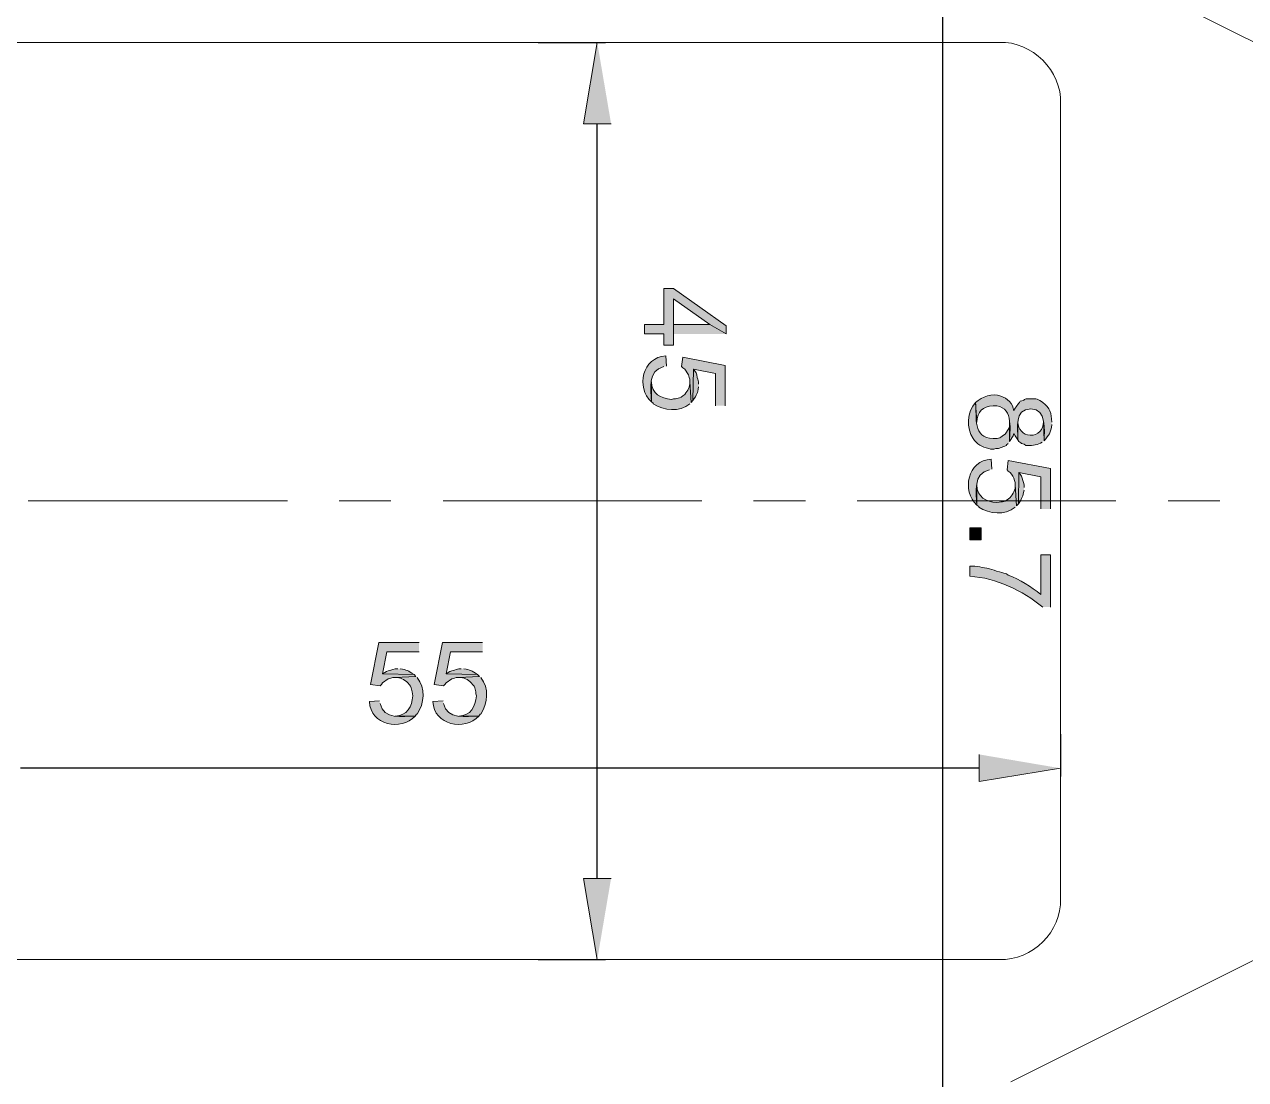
# Model space of a CAD drawing. Header units: inches. Extents: x 3 to 207, y 6 to 294.
# Drawn here: x 86.11 to 127.17, y 182.54 to 218.02 of the extents above; entities that cross this region are included whole.
import ezdxf

# ---------------------------------------------------------------- set-up
doc = ezdxf.new("R2010")
doc.units = ezdxf.units.IN
doc.header["$MEASUREMENT"] = 0
doc.layers.add('图层 1', color=7, linetype='Continuous')

msp = doc.modelspace()

# ---------------------------------------------------------------- hatches: boundary and pattern name
at = {"layer": '图层 1', "true_color": 0xffffff}
for points in [[(105.833, 214.679), (104.902, 214.679), (105.368, 217.41)], [(109.707, 207.61), (109.707, 207.885), (107.929, 209.134), (107.611, 209.134), (107.611, 207.927), (106.955, 207.927), (106.955, 207.61), (107.611, 207.61), (107.611, 207.229), (107.929, 207.229), (107.929, 208.795), (109.156, 207.927)], [(109.707, 207.61), (109.156, 207.927), (107.929, 207.927), (107.929, 208.795), (107.929, 207.61)], [(109.665, 205.197), (109.665, 206.551), (108.246, 206.827), (108.204, 206.509), (108.246, 206.467), (108.31, 206.424), (108.437, 206.234), (108.458, 206.149), (108.479, 206.086), (108.479, 206.001), (108.522, 205.303), (108.585, 205.366), (108.606, 206.424), (109.347, 206.276), (109.347, 205.197)], [(120.608, 201.725), (120.608, 203.08), (119.19, 203.355), (119.147, 203.038), (119.19, 202.995), (119.253, 202.953), (119.295, 202.89), (119.338, 202.826), (119.38, 202.762), (119.401, 202.678), (119.422, 202.614), (119.422, 202.53), (119.465, 201.831), (119.528, 201.895), (119.549, 202.953), (120.29, 202.805), (120.29, 201.725)], [(99.378, 197.238), (98.023, 197.238), (97.748, 195.82), (98.065, 195.778), (98.108, 195.82), (98.15, 195.883), (98.34, 196.01), (98.425, 196.032), (98.489, 196.053), (98.573, 196.053), (99.272, 196.095), (99.208, 196.159), (98.15, 196.18), (98.298, 196.921), (99.378, 196.921)], [(101.515, 197.238), (100.161, 197.238), (99.886, 195.82), (100.203, 195.778), (100.245, 195.82), (100.288, 195.883), (100.478, 196.01), (100.563, 196.032), (100.626, 196.053), (100.711, 196.053), (101.409, 196.095), (101.346, 196.159), (100.288, 196.18), (100.436, 196.921), (101.515, 196.921)], [(118.216, 193.47), (118.216, 192.56), (120.946, 193.005)], [(105.833, 189.301), (104.902, 189.301), (105.368, 186.57)]]:
    msp.add_hatch(color=7, dxfattribs=at).paths.add_polyline_path(points)
h = msp.add_hatch(color=7, dxfattribs=at)
edge = h.paths.add_edge_path()
edge.add_spline(control_points=[(107.696, 206.53), (107.696, 206.53), (107.675, 206.869), (107.675, 206.869), (106.88, 206.836), (106.669, 205.801), (107.188, 205.324), (107.181, 205.755), (107.047, 206.388), (107.611, 206.509)], knot_values=[0, 0, 0, 0, 0.352778, 0.352778, 0.352778, 0.705556, 0.705556, 0.705556, 1.058333, 1.058333, 1.058333, 1.058333], degree=3, periodic=0)
edge.add_line((107.611, 206.509), (107.696, 206.53))
h = msp.add_hatch(color=7, dxfattribs=at)
edge = h.paths.add_edge_path()
edge.add_spline(control_points=[(108.775, 205.916), (108.775, 205.916), (108.775, 206.001), (108.775, 206.001), (108.775, 206.001), (108.754, 206.086), (108.754, 206.086), (108.754, 206.086), (108.733, 206.149), (108.733, 206.149), (108.733, 206.149), (108.712, 206.234), (108.712, 206.234), (108.712, 206.234), (108.691, 206.297), (108.691, 206.297), (108.691, 206.297), (108.606, 206.424), (108.606, 206.424), (108.606, 206.424), (108.585, 205.366), (108.585, 205.366), (108.72, 205.578), (108.739, 205.598), (108.775, 205.832)], knot_values=[0, 0, 0, 0, 0.352778, 0.352778, 0.352778, 0.705556, 0.705556, 0.705556, 1.058333, 1.058333, 1.058333, 1.411111, 1.411111, 1.411111, 1.763889, 1.763889, 1.763889, 2.116667, 2.116667, 2.116667, 2.469444, 2.469444, 2.469444, 2.822222, 2.822222, 2.822222, 2.822222], degree=3, periodic=0)
edge.add_line((108.775, 205.832), (108.775, 205.916))
h = msp.add_hatch(color=7, dxfattribs=at)
edge = h.paths.add_edge_path()
edge.add_spline(control_points=[(108.522, 205.303), (108.522, 205.303), (108.479, 206.001), (108.479, 206.001), (108.495, 205.827), (108.411, 205.705), (108.31, 205.578), (108.113, 205.41), (108.08, 205.457), (107.865, 205.408), (107.501, 205.436), (107.199, 205.595), (107.188, 206.001), (107.188, 206.001), (107.188, 205.324), (107.188, 205.324), (107.188, 205.324), (107.251, 205.281), (107.251, 205.281), (107.251, 205.281), (107.251, 205.26), (107.251, 205.26), (107.608, 205.027), (108.135, 204.969), (108.479, 205.26)], knot_values=[0, 0, 0, 0, 0.352778, 0.352778, 0.352778, 0.705556, 0.705556, 0.705556, 1.058333, 1.058333, 1.058333, 1.411111, 1.411111, 1.411111, 1.763889, 1.763889, 1.763889, 2.116667, 2.116667, 2.116667, 2.469444, 2.469444, 2.469444, 2.822222, 2.822222, 2.822222, 2.822222], degree=3, periodic=0)
edge.add_line((108.479, 205.26), (108.522, 205.303))
h = msp.add_hatch(color=7, dxfattribs=at)
edge = h.paths.add_edge_path()
edge.add_spline(control_points=[(120.65, 204.646), (120.648, 204.941), (120.592, 205.126), (120.354, 205.303), (120.205, 205.41), (120.138, 205.441), (119.951, 205.429), (119.649, 205.447), (119.787, 205.369), (119.592, 205.345), (119.518, 205.237), (119.434, 205.162), (119.38, 205.027), (119.342, 205.259), (119.166, 205.458), (118.935, 205.514), (118.644, 205.627), (118.31, 205.499), (118.089, 205.303), (118.089, 205.303), (118.131, 204.646), (118.131, 204.646), (118.146, 204.997), (118.335, 205.175), (118.681, 205.197), (119.364, 205.199), (119.251, 204.469), (119.232, 203.99), (119.232, 203.99), (119.359, 204.181), (119.359, 204.181), (119.359, 204.181), (119.38, 204.265), (119.38, 204.265), (119.38, 204.265), (119.422, 204.181), (119.422, 204.181), (119.422, 204.181), (119.507, 204.054), (119.507, 204.054), (119.534, 204.449), (119.363, 205.074), (119.951, 205.091), (120.498, 205.086), (120.399, 204.359), (120.396, 204.011), (120.549, 204.226), (120.63, 204.262), (120.65, 204.562)], knot_values=[0, 0, 0, 0, 0.352778, 0.352778, 0.352778, 0.705556, 0.705556, 0.705556, 1.058333, 1.058333, 1.058333, 1.411111, 1.411111, 1.411111, 1.763889, 1.763889, 1.763889, 2.116667, 2.116667, 2.116667, 2.469444, 2.469444, 2.469444, 2.822222, 2.822222, 2.822222, 3.175, 3.175, 3.175, 3.527778, 3.527778, 3.527778, 3.880556, 3.880556, 3.880556, 4.233333, 4.233333, 4.233333, 4.586111, 4.586111, 4.586111, 4.938889, 4.938889, 4.938889, 5.291667, 5.291667, 5.291667, 5.644444, 5.644444, 5.644444, 5.644444], degree=3, periodic=0)
edge.add_line((120.65, 204.562), (120.65, 204.646))
h = msp.add_hatch(color=7, dxfattribs=at)
edge = h.paths.add_edge_path()
edge.add_spline(control_points=[(119.232, 203.99), (119.232, 203.99), (119.232, 204.646), (119.232, 204.646), (119.243, 204.399), (119.209, 204.452), (119.084, 204.244), (118.914, 204.121), (118.912, 204.085), (118.681, 204.096), (117.988, 204.097), (118.139, 204.822), (118.089, 205.303), (117.801, 205.008), (117.777, 204.417), (118.004, 204.096), (118.143, 203.909), (118.302, 203.804), (118.533, 203.757), (118.533, 203.757), (118.597, 203.736), (118.597, 203.736), (118.597, 203.736), (118.703, 203.736), (118.703, 203.736), (118.703, 203.736), (118.766, 203.757), (118.766, 203.757), (118.899, 203.741), (119.01, 203.819), (119.126, 203.863), (119.126, 203.863), (119.126, 203.884), (119.126, 203.884), (119.126, 203.884), (119.19, 203.927), (119.19, 203.927)], knot_values=[0, 0, 0, 0, 0.352778, 0.352778, 0.352778, 0.705556, 0.705556, 0.705556, 1.058333, 1.058333, 1.058333, 1.411111, 1.411111, 1.411111, 1.763889, 1.763889, 1.763889, 2.116667, 2.116667, 2.116667, 2.469444, 2.469444, 2.469444, 2.822222, 2.822222, 2.822222, 3.175, 3.175, 3.175, 3.527778, 3.527778, 3.527778, 3.880556, 3.880556, 3.880556, 4.233333, 4.233333, 4.233333, 4.233333], degree=3, periodic=0)
edge.add_line((119.19, 203.927), (119.232, 203.99))
h = msp.add_hatch(color=7, dxfattribs=at)
edge = h.paths.add_edge_path()
edge.add_spline(control_points=[(120.396, 204.011), (120.396, 204.011), (120.375, 204.646), (120.375, 204.646), (120.372, 204.425), (120.191, 204.171), (119.93, 204.202), (119.672, 204.214), (119.526, 204.403), (119.507, 204.646), (119.507, 204.646), (119.507, 204.054), (119.507, 204.054), (119.507, 204.054), (119.549, 203.99), (119.549, 203.99), (119.549, 203.99), (119.613, 203.948), (119.613, 203.948), (119.613, 203.948), (119.634, 203.927), (119.634, 203.927), (119.634, 203.927), (119.719, 203.906), (119.719, 203.906), (119.719, 203.906), (119.782, 203.863), (119.782, 203.863), (119.782, 203.863), (119.846, 203.863), (119.846, 203.863), (120.013, 203.856), (120.192, 203.869), (120.332, 203.969)], knot_values=[0, 0, 0, 0, 0.352778, 0.352778, 0.352778, 0.705556, 0.705556, 0.705556, 1.058333, 1.058333, 1.058333, 1.411111, 1.411111, 1.411111, 1.763889, 1.763889, 1.763889, 2.116667, 2.116667, 2.116667, 2.469444, 2.469444, 2.469444, 2.822222, 2.822222, 2.822222, 3.175, 3.175, 3.175, 3.527778, 3.527778, 3.527778, 3.880556, 3.880556, 3.880556, 3.880556], degree=3, periodic=0)
edge.add_line((120.332, 203.969), (120.396, 204.011))
h = msp.add_hatch(color=7, dxfattribs=at)
edge = h.paths.add_edge_path()
edge.add_spline(control_points=[(118.639, 203.059), (118.639, 203.059), (118.618, 203.398), (118.618, 203.398), (117.823, 203.364), (117.612, 202.33), (118.131, 201.852), (118.124, 202.284), (117.99, 202.917), (118.554, 203.038)], knot_values=[0, 0, 0, 0, 0.352778, 0.352778, 0.352778, 0.705556, 0.705556, 0.705556, 1.058333, 1.058333, 1.058333, 1.058333], degree=3, periodic=0)
edge.add_line((118.554, 203.038), (118.639, 203.059))
h = msp.add_hatch(color=7, dxfattribs=at)
edge = h.paths.add_edge_path()
edge.add_spline(control_points=[(119.719, 202.445), (119.719, 202.445), (119.719, 202.53), (119.719, 202.53), (119.719, 202.53), (119.697, 202.614), (119.697, 202.614), (119.697, 202.614), (119.676, 202.678), (119.676, 202.678), (119.676, 202.678), (119.655, 202.762), (119.655, 202.762), (119.655, 202.762), (119.634, 202.826), (119.634, 202.826), (119.634, 202.826), (119.592, 202.89), (119.592, 202.89), (119.592, 202.89), (119.549, 202.953), (119.549, 202.953), (119.549, 202.953), (119.528, 201.895), (119.528, 201.895), (119.663, 202.107), (119.682, 202.127), (119.719, 202.36)], knot_values=[0, 0, 0, 0, 0.352778, 0.352778, 0.352778, 0.705556, 0.705556, 0.705556, 1.058333, 1.058333, 1.058333, 1.411111, 1.411111, 1.411111, 1.763889, 1.763889, 1.763889, 2.116667, 2.116667, 2.116667, 2.469444, 2.469444, 2.469444, 2.822222, 2.822222, 2.822222, 3.175, 3.175, 3.175, 3.175], degree=3, periodic=0)
edge.add_line((119.719, 202.36), (119.719, 202.445))
h = msp.add_hatch(color=7, dxfattribs=at)
edge = h.paths.add_edge_path()
edge.add_spline(control_points=[(119.465, 201.831), (119.465, 201.831), (119.422, 202.53), (119.422, 202.53), (119.438, 202.356), (119.354, 202.234), (119.253, 202.106), (119.056, 201.938), (119.023, 201.986), (118.809, 201.937), (118.444, 201.965), (118.142, 202.124), (118.131, 202.53), (118.131, 202.53), (118.131, 201.852), (118.131, 201.852), (118.131, 201.852), (118.195, 201.81), (118.195, 201.81), (118.195, 201.81), (118.195, 201.789), (118.195, 201.789), (118.551, 201.555), (119.078, 201.497), (119.422, 201.789)], knot_values=[0, 0, 0, 0, 0.352778, 0.352778, 0.352778, 0.705556, 0.705556, 0.705556, 1.058333, 1.058333, 1.058333, 1.411111, 1.411111, 1.411111, 1.763889, 1.763889, 1.763889, 2.116667, 2.116667, 2.116667, 2.469444, 2.469444, 2.469444, 2.822222, 2.822222, 2.822222, 2.822222], degree=3, periodic=0)
edge.add_line((119.422, 201.789), (119.465, 201.831))
h = msp.add_hatch(color=7, dxfattribs=at)
h.dxf.hatch_style = 2
h.paths.add_polyline_path([(117.898, 200.688), (118.279, 200.688), (118.279, 201.09), (117.898, 201.09)])
h = msp.add_hatch(color=7, dxfattribs=at)
edge = h.paths.add_edge_path()
edge.add_spline(control_points=[(120.608, 198.423), (120.608, 198.423), (120.608, 200.18), (120.608, 200.18), (120.608, 200.18), (120.29, 200.18), (120.29, 200.18), (120.29, 200.18), (120.29, 198.847), (120.29, 198.847), (119.954, 199.118), (119.586, 199.345), (119.19, 199.503), (119.19, 199.503), (119.126, 199.545), (119.126, 199.545), (119.126, 199.545), (119.041, 199.566), (119.041, 199.566), (119.041, 199.566), (118.978, 199.587), (118.978, 199.587), (118.978, 199.587), (118.893, 199.609), (118.893, 199.609), (118.735, 199.645), (118.684, 199.691), (118.554, 199.715), (118.336, 199.749), (118.122, 199.814), (117.898, 199.799), (117.898, 199.799), (117.898, 199.461), (117.898, 199.461), (118.803, 199.402), (119.648, 198.988), (120.354, 198.423)], knot_values=[0, 0, 0, 0, 0.352778, 0.352778, 0.352778, 0.705556, 0.705556, 0.705556, 1.058333, 1.058333, 1.058333, 1.411111, 1.411111, 1.411111, 1.763889, 1.763889, 1.763889, 2.116667, 2.116667, 2.116667, 2.469444, 2.469444, 2.469444, 2.822222, 2.822222, 2.822222, 3.175, 3.175, 3.175, 3.527778, 3.527778, 3.527778, 3.880556, 3.880556, 3.880556, 4.233333, 4.233333, 4.233333, 4.233333], degree=3, periodic=0)
edge.add_line((120.354, 198.423), (120.608, 198.423))
h = msp.add_hatch(color=7, dxfattribs=at)
edge = h.paths.add_edge_path()
edge.add_spline(control_points=[(98.658, 196.349), (98.658, 196.349), (98.573, 196.349), (98.573, 196.349), (98.573, 196.349), (98.489, 196.328), (98.489, 196.328), (98.489, 196.328), (98.425, 196.307), (98.425, 196.307), (98.425, 196.307), (98.34, 196.286), (98.34, 196.286), (98.34, 196.286), (98.277, 196.264), (98.277, 196.264), (98.277, 196.264), (98.15, 196.18), (98.15, 196.18), (98.15, 196.18), (99.208, 196.159), (99.208, 196.159), (98.996, 196.294), (98.976, 196.312), (98.742, 196.349)], knot_values=[0, 0, 0, 0, 0.352778, 0.352778, 0.352778, 0.705556, 0.705556, 0.705556, 1.058333, 1.058333, 1.058333, 1.411111, 1.411111, 1.411111, 1.763889, 1.763889, 1.763889, 2.116667, 2.116667, 2.116667, 2.469444, 2.469444, 2.469444, 2.822222, 2.822222, 2.822222, 2.822222], degree=3, periodic=0)
edge.add_line((98.742, 196.349), (98.658, 196.349))
h = msp.add_hatch(color=7, dxfattribs=at)
edge = h.paths.add_edge_path()
edge.add_spline(control_points=[(100.796, 196.349), (100.796, 196.349), (100.711, 196.349), (100.711, 196.349), (100.711, 196.349), (100.626, 196.328), (100.626, 196.328), (100.626, 196.328), (100.563, 196.307), (100.563, 196.307), (100.563, 196.307), (100.478, 196.286), (100.478, 196.286), (100.478, 196.286), (100.415, 196.264), (100.415, 196.264), (100.415, 196.264), (100.288, 196.18), (100.288, 196.18), (100.288, 196.18), (101.346, 196.159), (101.346, 196.159), (101.134, 196.294), (101.114, 196.312), (100.88, 196.349)], knot_values=[0, 0, 0, 0, 0.352778, 0.352778, 0.352778, 0.705556, 0.705556, 0.705556, 1.058333, 1.058333, 1.058333, 1.411111, 1.411111, 1.411111, 1.763889, 1.763889, 1.763889, 2.116667, 2.116667, 2.116667, 2.469444, 2.469444, 2.469444, 2.822222, 2.822222, 2.822222, 2.822222], degree=3, periodic=0)
edge.add_line((100.88, 196.349), (100.796, 196.349))
h = msp.add_hatch(color=7, dxfattribs=at)
edge = h.paths.add_edge_path()
edge.add_spline(control_points=[(99.272, 196.095), (99.272, 196.095), (98.573, 196.053), (98.573, 196.053), (98.747, 196.069), (98.869, 195.985), (98.997, 195.883), (99.165, 195.686), (99.117, 195.653), (99.166, 195.439), (99.138, 195.074), (98.979, 194.772), (98.573, 194.762), (98.573, 194.762), (99.25, 194.762), (99.25, 194.762), (99.25, 194.762), (99.293, 194.825), (99.293, 194.825), (99.293, 194.825), (99.314, 194.825), (99.314, 194.825), (99.548, 195.181), (99.606, 195.709), (99.314, 196.053)], knot_values=[0, 0, 0, 0, 0.352778, 0.352778, 0.352778, 0.705556, 0.705556, 0.705556, 1.058333, 1.058333, 1.058333, 1.411111, 1.411111, 1.411111, 1.763889, 1.763889, 1.763889, 2.116667, 2.116667, 2.116667, 2.469444, 2.469444, 2.469444, 2.822222, 2.822222, 2.822222, 2.822222], degree=3, periodic=0)
edge.add_line((99.314, 196.053), (99.272, 196.095))
h = msp.add_hatch(color=7, dxfattribs=at)
edge = h.paths.add_edge_path()
edge.add_spline(control_points=[(101.409, 196.095), (101.409, 196.095), (100.711, 196.053), (100.711, 196.053), (100.885, 196.069), (101.007, 195.985), (101.134, 195.883), (101.303, 195.686), (101.255, 195.653), (101.304, 195.439), (101.276, 195.074), (101.117, 194.772), (100.711, 194.762), (100.711, 194.762), (101.388, 194.762), (101.388, 194.762), (101.388, 194.762), (101.431, 194.825), (101.431, 194.825), (101.431, 194.825), (101.452, 194.825), (101.452, 194.825), (101.685, 195.181), (101.744, 195.709), (101.452, 196.053)], knot_values=[0, 0, 0, 0, 0.352778, 0.352778, 0.352778, 0.705556, 0.705556, 0.705556, 1.058333, 1.058333, 1.058333, 1.411111, 1.411111, 1.411111, 1.763889, 1.763889, 1.763889, 2.116667, 2.116667, 2.116667, 2.469444, 2.469444, 2.469444, 2.822222, 2.822222, 2.822222, 2.822222], degree=3, periodic=0)
edge.add_line((101.452, 196.053), (101.409, 196.095))
h = msp.add_hatch(color=7, dxfattribs=at)
edge = h.paths.add_edge_path()
edge.add_spline(control_points=[(98.044, 195.27), (98.044, 195.27), (97.705, 195.248), (97.705, 195.248), (97.739, 194.453), (98.773, 194.242), (99.25, 194.762), (98.819, 194.755), (98.186, 194.621), (98.065, 195.185)], knot_values=[0, 0, 0, 0, 0.352778, 0.352778, 0.352778, 0.705556, 0.705556, 0.705556, 1.058333, 1.058333, 1.058333, 1.058333], degree=3, periodic=0)
edge.add_line((98.065, 195.185), (98.044, 195.27))
h = msp.add_hatch(color=7, dxfattribs=at)
edge = h.paths.add_edge_path()
edge.add_spline(control_points=[(100.182, 195.27), (100.182, 195.27), (99.843, 195.248), (99.843, 195.248), (99.876, 194.453), (100.911, 194.242), (101.388, 194.762), (100.957, 194.755), (100.324, 194.621), (100.203, 195.185)], knot_values=[0, 0, 0, 0, 0.352778, 0.352778, 0.352778, 0.705556, 0.705556, 0.705556, 1.058333, 1.058333, 1.058333, 1.058333], degree=3, periodic=0)
edge.add_line((100.203, 195.185), (100.182, 195.27))

# ---------------------------------------------------------------- linework, layer by layer
at = {"layer": '图层 1', "color": 7, "lineweight": 25, "true_color": 0xffffff}
for points in [[(116.988, 175.352), (116.988, 228.628)], [(103.378, 217.41), (105.643, 217.41)], [(105.368, 189.301), (105.368, 214.679)], [(120.946, 194.148), (120.946, 192.729)], [(118.216, 193.005), (85.979, 193.005)], [(103.378, 186.57), (105.643, 186.57)]]:
    msp.add_lwpolyline(points, dxfattribs=at)
at = {"layer": '图层 1', "color": 7, "lineweight": 13, "true_color": 0xffffff}
for points in [[(85.302, 217.41), (118.893, 217.41)], [(120.946, 215.357), (120.946, 188.623)], [(94.954, 202.001), (86.233, 202.001)], [(98.425, 202.001), (96.689, 202.001)], [(108.881, 202.001), (100.182, 202.001)], [(112.374, 202.001), (110.617, 202.001)], [(122.809, 202.001), (114.109, 202.001)], [(126.301, 202.001), (124.566, 202.001)], [(118.893, 186.57), (85.302, 186.57)]]:
    msp.add_lwpolyline(points, dxfattribs=at)
at = {"layer": '图层 1', "lineweight": 0}
for points in [[(105.833, 214.679), (104.902, 214.679), (105.368, 217.41)], [(109.707, 207.61), (109.707, 207.885), (107.929, 209.134), (107.611, 209.134), (107.611, 207.927), (106.955, 207.927), (106.955, 207.61), (107.611, 207.61), (107.611, 207.229), (107.929, 207.229), (107.929, 208.795), (109.156, 207.927)], [(109.707, 207.61), (109.156, 207.927), (107.929, 207.927), (107.929, 208.795), (107.929, 207.61)], [(109.665, 205.197), (109.665, 206.551), (108.246, 206.827), (108.204, 206.509), (108.246, 206.467), (108.31, 206.424), (108.437, 206.234), (108.458, 206.149), (108.479, 206.086), (108.479, 206.001), (108.522, 205.303), (108.585, 205.366), (108.606, 206.424), (109.347, 206.276), (109.347, 205.197)], [(120.608, 201.725), (120.608, 203.08), (119.19, 203.355), (119.147, 203.038), (119.19, 202.995), (119.253, 202.953), (119.295, 202.89), (119.338, 202.826), (119.38, 202.762), (119.401, 202.678), (119.422, 202.614), (119.422, 202.53), (119.465, 201.831), (119.528, 201.895), (119.549, 202.953), (120.29, 202.805), (120.29, 201.725)], [(117.898, 200.688), (118.279, 200.688), (118.279, 201.09), (117.898, 201.09), (117.898, 200.688)], [(99.378, 197.238), (98.023, 197.238), (97.748, 195.82), (98.065, 195.778), (98.108, 195.82), (98.15, 195.883), (98.34, 196.01), (98.425, 196.032), (98.489, 196.053), (98.573, 196.053), (99.272, 196.095), (99.208, 196.159), (98.15, 196.18), (98.298, 196.921), (99.378, 196.921)], [(101.515, 197.238), (100.161, 197.238), (99.886, 195.82), (100.203, 195.778), (100.245, 195.82), (100.288, 195.883), (100.478, 196.01), (100.563, 196.032), (100.626, 196.053), (100.711, 196.053), (101.409, 196.095), (101.346, 196.159), (100.288, 196.18), (100.436, 196.921), (101.515, 196.921)], [(118.216, 193.47), (118.216, 192.56), (120.946, 193.005)], [(105.833, 189.301), (104.902, 189.301), (105.368, 186.57)]]:
    msp.add_lwpolyline(points, dxfattribs=at)
at = {"layer": '图层 1', "color": 7, "lineweight": 13, "true_color": 0xffffff}
for points in [[(119.274, 221.516), (119.274, 221.516), (140.462, 210.933), (140.462, 210.933), (140.462, 210.933), (119.274, 221.516), (119.274, 221.516)], [(140.462, 193.068), (140.462, 193.068), (119.274, 182.464), (119.274, 182.464), (119.274, 182.464), (140.462, 193.068), (140.462, 193.068)]]:
    msp.add_open_spline(points, degree=3, knots=[0, 0, 0, 0, 1, 1, 1, 2, 2, 2, 2], dxfattribs=at)
for points in [[(120.946, 215.357), (121.002, 216.447), (119.983, 217.466), (118.893, 217.41)], [(118.893, 186.57), (120.006, 186.55), (120.989, 187.504), (120.946, 188.623)]]:
    msp.add_open_spline(points, degree=3, dxfattribs=at)
at = {"layer": '图层 1', "lineweight": 0}
for points, knots in [([(107.696, 206.53), (107.696, 206.53), (107.675, 206.869), (107.675, 206.869), (106.88, 206.836), (106.669, 205.801), (107.188, 205.324), (107.181, 205.755), (107.047, 206.388), (107.611, 206.509)], [0, 0, 0, 0, 1, 1, 1, 2, 2, 2, 3, 3, 3, 3]), ([(108.775, 205.916), (108.775, 205.916), (108.775, 206.001), (108.775, 206.001), (108.775, 206.001), (108.754, 206.086), (108.754, 206.086), (108.754, 206.086), (108.733, 206.149), (108.733, 206.149), (108.733, 206.149), (108.712, 206.234), (108.712, 206.234), (108.712, 206.234), (108.691, 206.297), (108.691, 206.297), (108.691, 206.297), (108.606, 206.424), (108.606, 206.424), (108.606, 206.424), (108.585, 205.366), (108.585, 205.366), (108.72, 205.578), (108.739, 205.598), (108.775, 205.832)], [0, 0, 0, 0, 1, 1, 1, 2, 2, 2, 3, 3, 3, 4, 4, 4, 5, 5, 5, 6, 6, 6, 7, 7, 7, 8, 8, 8, 8]), ([(108.522, 205.303), (108.522, 205.303), (108.479, 206.001), (108.479, 206.001), (108.495, 205.827), (108.411, 205.705), (108.31, 205.578), (108.113, 205.41), (108.08, 205.457), (107.865, 205.408), (107.501, 205.436), (107.199, 205.595), (107.188, 206.001), (107.188, 206.001), (107.188, 205.324), (107.188, 205.324), (107.188, 205.324), (107.251, 205.281), (107.251, 205.281), (107.251, 205.281), (107.251, 205.26), (107.251, 205.26), (107.608, 205.027), (108.135, 204.969), (108.479, 205.26)], [0, 0, 0, 0, 1, 1, 1, 2, 2, 2, 3, 3, 3, 4, 4, 4, 5, 5, 5, 6, 6, 6, 7, 7, 7, 8, 8, 8, 8]), ([(120.65, 204.646), (120.648, 204.941), (120.592, 205.126), (120.354, 205.303), (120.205, 205.41), (120.138, 205.441), (119.951, 205.429), (119.649, 205.447), (119.787, 205.369), (119.592, 205.345), (119.518, 205.237), (119.434, 205.162), (119.38, 205.027), (119.342, 205.259), (119.166, 205.458), (118.935, 205.514), (118.644, 205.627), (118.31, 205.499), (118.089, 205.303), (118.089, 205.303), (118.131, 204.646), (118.131, 204.646), (118.146, 204.997), (118.335, 205.175), (118.681, 205.197), (119.364, 205.199), (119.251, 204.469), (119.232, 203.99), (119.232, 203.99), (119.359, 204.181), (119.359, 204.181), (119.359, 204.181), (119.38, 204.265), (119.38, 204.265), (119.38, 204.265), (119.422, 204.181), (119.422, 204.181), (119.422, 204.181), (119.507, 204.054), (119.507, 204.054), (119.534, 204.449), (119.363, 205.074), (119.951, 205.091), (120.498, 205.086), (120.399, 204.359), (120.396, 204.011), (120.549, 204.226), (120.63, 204.262), (120.65, 204.562)], [0, 0, 0, 0, 1, 1, 1, 2, 2, 2, 3, 3, 3, 4, 4, 4, 5, 5, 5, 6, 6, 6, 7, 7, 7, 8, 8, 8, 9, 9, 9, 10, 10, 10, 11, 11, 11, 12, 12, 12, 13, 13, 13, 14, 14, 14, 15, 15, 15, 16, 16, 16, 16]), ([(119.232, 203.99), (119.232, 203.99), (119.232, 204.646), (119.232, 204.646), (119.243, 204.399), (119.209, 204.452), (119.084, 204.244), (118.914, 204.121), (118.912, 204.085), (118.681, 204.096), (117.988, 204.097), (118.139, 204.822), (118.089, 205.303), (117.801, 205.008), (117.777, 204.417), (118.004, 204.096), (118.143, 203.909), (118.302, 203.804), (118.533, 203.757), (118.533, 203.757), (118.597, 203.736), (118.597, 203.736), (118.597, 203.736), (118.703, 203.736), (118.703, 203.736), (118.703, 203.736), (118.766, 203.757), (118.766, 203.757), (118.899, 203.741), (119.01, 203.819), (119.126, 203.863), (119.126, 203.863), (119.126, 203.884), (119.126, 203.884), (119.126, 203.884), (119.19, 203.927), (119.19, 203.927)], [0, 0, 0, 0, 1, 1, 1, 2, 2, 2, 3, 3, 3, 4, 4, 4, 5, 5, 5, 6, 6, 6, 7, 7, 7, 8, 8, 8, 9, 9, 9, 10, 10, 10, 11, 11, 11, 12, 12, 12, 12]), ([(120.396, 204.011), (120.396, 204.011), (120.375, 204.646), (120.375, 204.646), (120.372, 204.425), (120.191, 204.171), (119.93, 204.202), (119.672, 204.214), (119.526, 204.403), (119.507, 204.646), (119.507, 204.646), (119.507, 204.054), (119.507, 204.054), (119.507, 204.054), (119.549, 203.99), (119.549, 203.99), (119.549, 203.99), (119.613, 203.948), (119.613, 203.948), (119.613, 203.948), (119.634, 203.927), (119.634, 203.927), (119.634, 203.927), (119.719, 203.906), (119.719, 203.906), (119.719, 203.906), (119.782, 203.863), (119.782, 203.863), (119.782, 203.863), (119.846, 203.863), (119.846, 203.863), (120.013, 203.856), (120.192, 203.869), (120.332, 203.969)], [0, 0, 0, 0, 1, 1, 1, 2, 2, 2, 3, 3, 3, 4, 4, 4, 5, 5, 5, 6, 6, 6, 7, 7, 7, 8, 8, 8, 9, 9, 9, 10, 10, 10, 11, 11, 11, 11]), ([(118.639, 203.059), (118.639, 203.059), (118.618, 203.398), (118.618, 203.398), (117.823, 203.364), (117.612, 202.33), (118.131, 201.852), (118.124, 202.284), (117.99, 202.917), (118.554, 203.038)], [0, 0, 0, 0, 1, 1, 1, 2, 2, 2, 3, 3, 3, 3]), ([(119.719, 202.445), (119.719, 202.445), (119.719, 202.53), (119.719, 202.53), (119.719, 202.53), (119.697, 202.614), (119.697, 202.614), (119.697, 202.614), (119.676, 202.678), (119.676, 202.678), (119.676, 202.678), (119.655, 202.762), (119.655, 202.762), (119.655, 202.762), (119.634, 202.826), (119.634, 202.826), (119.634, 202.826), (119.592, 202.89), (119.592, 202.89), (119.592, 202.89), (119.549, 202.953), (119.549, 202.953), (119.549, 202.953), (119.528, 201.895), (119.528, 201.895), (119.663, 202.107), (119.682, 202.127), (119.719, 202.36)], [0, 0, 0, 0, 1, 1, 1, 2, 2, 2, 3, 3, 3, 4, 4, 4, 5, 5, 5, 6, 6, 6, 7, 7, 7, 8, 8, 8, 9, 9, 9, 9]), ([(119.465, 201.831), (119.465, 201.831), (119.422, 202.53), (119.422, 202.53), (119.438, 202.356), (119.354, 202.234), (119.253, 202.106), (119.056, 201.938), (119.023, 201.986), (118.809, 201.937), (118.444, 201.965), (118.142, 202.124), (118.131, 202.53), (118.131, 202.53), (118.131, 201.852), (118.131, 201.852), (118.131, 201.852), (118.195, 201.81), (118.195, 201.81), (118.195, 201.81), (118.195, 201.789), (118.195, 201.789), (118.551, 201.555), (119.078, 201.497), (119.422, 201.789)], [0, 0, 0, 0, 1, 1, 1, 2, 2, 2, 3, 3, 3, 4, 4, 4, 5, 5, 5, 6, 6, 6, 7, 7, 7, 8, 8, 8, 8]), ([(120.608, 198.423), (120.608, 198.423), (120.608, 200.18), (120.608, 200.18), (120.608, 200.18), (120.29, 200.18), (120.29, 200.18), (120.29, 200.18), (120.29, 198.847), (120.29, 198.847), (119.954, 199.118), (119.586, 199.345), (119.19, 199.503), (119.19, 199.503), (119.126, 199.545), (119.126, 199.545), (119.126, 199.545), (119.041, 199.566), (119.041, 199.566), (119.041, 199.566), (118.978, 199.587), (118.978, 199.587), (118.978, 199.587), (118.893, 199.609), (118.893, 199.609), (118.735, 199.645), (118.684, 199.691), (118.554, 199.715), (118.336, 199.749), (118.122, 199.814), (117.898, 199.799), (117.898, 199.799), (117.898, 199.461), (117.898, 199.461), (118.803, 199.402), (119.648, 198.988), (120.354, 198.423)], [0, 0, 0, 0, 1, 1, 1, 2, 2, 2, 3, 3, 3, 4, 4, 4, 5, 5, 5, 6, 6, 6, 7, 7, 7, 8, 8, 8, 9, 9, 9, 10, 10, 10, 11, 11, 11, 12, 12, 12, 12]), ([(98.658, 196.349), (98.658, 196.349), (98.573, 196.349), (98.573, 196.349), (98.573, 196.349), (98.489, 196.328), (98.489, 196.328), (98.489, 196.328), (98.425, 196.307), (98.425, 196.307), (98.425, 196.307), (98.34, 196.286), (98.34, 196.286), (98.34, 196.286), (98.277, 196.264), (98.277, 196.264), (98.277, 196.264), (98.15, 196.18), (98.15, 196.18), (98.15, 196.18), (99.208, 196.159), (99.208, 196.159), (98.996, 196.294), (98.976, 196.312), (98.742, 196.349)], [0, 0, 0, 0, 1, 1, 1, 2, 2, 2, 3, 3, 3, 4, 4, 4, 5, 5, 5, 6, 6, 6, 7, 7, 7, 8, 8, 8, 8]), ([(100.796, 196.349), (100.796, 196.349), (100.711, 196.349), (100.711, 196.349), (100.711, 196.349), (100.626, 196.328), (100.626, 196.328), (100.626, 196.328), (100.563, 196.307), (100.563, 196.307), (100.563, 196.307), (100.478, 196.286), (100.478, 196.286), (100.478, 196.286), (100.415, 196.264), (100.415, 196.264), (100.415, 196.264), (100.288, 196.18), (100.288, 196.18), (100.288, 196.18), (101.346, 196.159), (101.346, 196.159), (101.134, 196.294), (101.114, 196.312), (100.88, 196.349)], [0, 0, 0, 0, 1, 1, 1, 2, 2, 2, 3, 3, 3, 4, 4, 4, 5, 5, 5, 6, 6, 6, 7, 7, 7, 8, 8, 8, 8]), ([(99.272, 196.095), (99.272, 196.095), (98.573, 196.053), (98.573, 196.053), (98.747, 196.069), (98.869, 195.985), (98.997, 195.883), (99.165, 195.686), (99.117, 195.653), (99.166, 195.439), (99.138, 195.074), (98.979, 194.772), (98.573, 194.762), (98.573, 194.762), (99.25, 194.762), (99.25, 194.762), (99.25, 194.762), (99.293, 194.825), (99.293, 194.825), (99.293, 194.825), (99.314, 194.825), (99.314, 194.825), (99.548, 195.181), (99.606, 195.709), (99.314, 196.053)], [0, 0, 0, 0, 1, 1, 1, 2, 2, 2, 3, 3, 3, 4, 4, 4, 5, 5, 5, 6, 6, 6, 7, 7, 7, 8, 8, 8, 8]), ([(101.409, 196.095), (101.409, 196.095), (100.711, 196.053), (100.711, 196.053), (100.885, 196.069), (101.007, 195.985), (101.134, 195.883), (101.303, 195.686), (101.255, 195.653), (101.304, 195.439), (101.276, 195.074), (101.117, 194.772), (100.711, 194.762), (100.711, 194.762), (101.388, 194.762), (101.388, 194.762), (101.388, 194.762), (101.431, 194.825), (101.431, 194.825), (101.431, 194.825), (101.452, 194.825), (101.452, 194.825), (101.685, 195.181), (101.744, 195.709), (101.452, 196.053)], [0, 0, 0, 0, 1, 1, 1, 2, 2, 2, 3, 3, 3, 4, 4, 4, 5, 5, 5, 6, 6, 6, 7, 7, 7, 8, 8, 8, 8]), ([(98.044, 195.27), (98.044, 195.27), (97.705, 195.248), (97.705, 195.248), (97.739, 194.453), (98.773, 194.242), (99.25, 194.762), (98.819, 194.755), (98.186, 194.621), (98.065, 195.185)], [0, 0, 0, 0, 1, 1, 1, 2, 2, 2, 3, 3, 3, 3]), ([(100.182, 195.27), (100.182, 195.27), (99.843, 195.248), (99.843, 195.248), (99.876, 194.453), (100.911, 194.242), (101.388, 194.762), (100.957, 194.755), (100.324, 194.621), (100.203, 195.185)], [0, 0, 0, 0, 1, 1, 1, 2, 2, 2, 3, 3, 3, 3])]:
    msp.add_open_spline(points, degree=3, knots=knots, dxfattribs=at)

doc.saveas('drawing.dxf')
